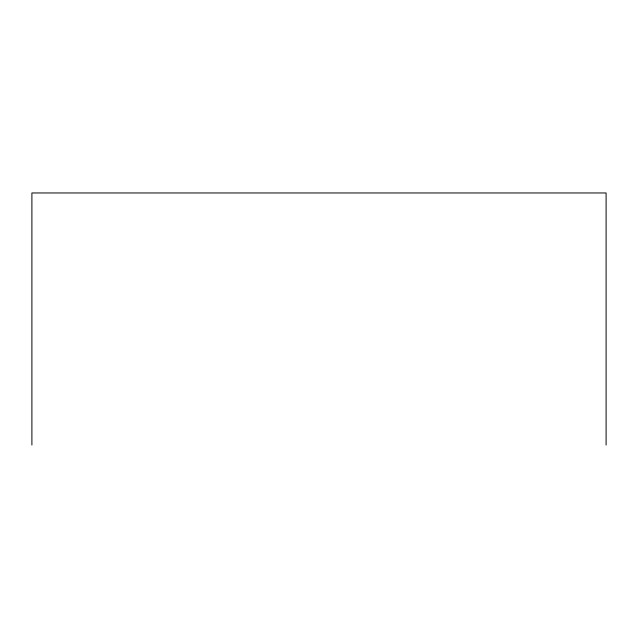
<?xml version="1.0" encoding="UTF-8"?>
<svg xmlns="http://www.w3.org/2000/svg" width="638" height="638" viewBox="0 0 638 638"><rect width="100%" height="100%" fill="white"/><g stroke="black" fill="none" stroke-linecap="round" stroke-linejoin="round"><path stroke-width="0.96" d="M606.1 445.037L606.1 192.963L31.9 192.963L31.9 445.037"/></g></svg>
